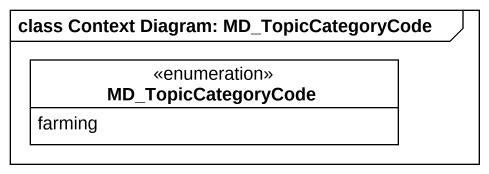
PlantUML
@startuml
mainframe class Context Diagram: MD_TopicCategoryCode
hide circle
hide empty members
enum MD_TopicCategoryCode #FFFFFF {
  farming
}
@enduml
